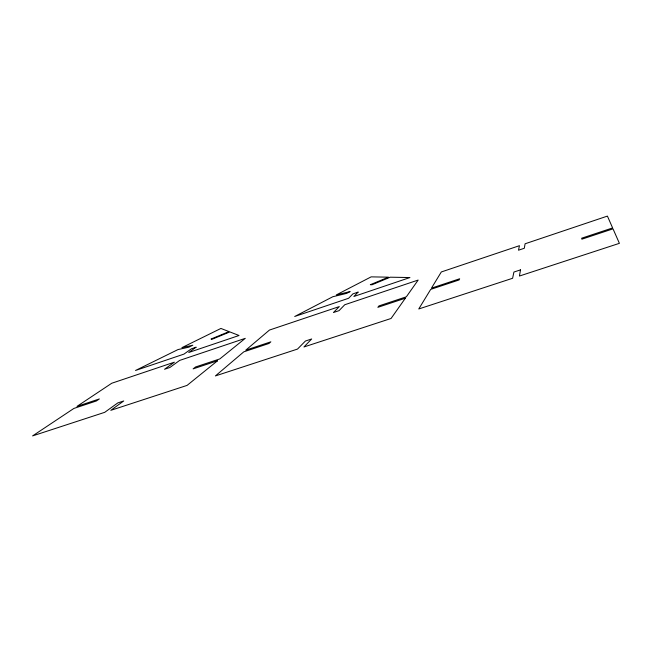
<?xml version="1.0" encoding="UTF-8"?>
<svg xmlns="http://www.w3.org/2000/svg" width="652" height="652" viewBox="0 0 652 652"><rect width="100%" height="100%" fill="white"/><g stroke="black" fill="none" stroke-linecap="round" stroke-linejoin="round"><path stroke-width="0.98" d="M520.508 269.879L519.432 276.04L619.4 243.335L613.019 228.844L581.861 239.186L581.665 238.208L612.619 227.923L607.411 216.097L525.088 243.783L524.306 248.265L518.503 250.205L519.448 245.682L441.314 271.965L431.453 288.143L459.684 278.763L459.089 279.961L430.695 289.39L418.755 308.975L512.611 278.274L513.915 272.047L520.508 269.879M405.365 298.2L391.061 318.478L303.946 346.97L311.672 338.975L305.413 341.037L297.508 349.073L215.404 375.927L243.799 351.835L269.031 343.457L270.849 341.827L245.763 350.165L269.447 330.067L339.309 306.579L333.449 312.528L339.048 310.654L344.761 304.745L418.168 280.058L406.351 296.799L378.991 305.894L377.826 307.345L405.365 298.2M358.078 292.129L353.889 296.489L409.921 277.548L390.23 277.198L372.015 284.769L370.336 284.696L388.453 277.173L371.143 276.864L336.31 294.916L350.148 291.558L346.652 293.384L332.813 296.733L294.704 316.489L348.608 298.274L352.903 293.881L358.078 292.129M217.548 360.76L187.075 385.397L110.816 410.336L123.725 400.964L117.792 402.92L104.727 412.325L32.6 435.903L73.888 408.437L96.374 400.972L99.357 398.942L76.985 406.375L111.753 383.246L174.369 362.186L164.524 369.276L169.903 367.475L179.634 360.417L245.266 338.347L219.822 358.918L195.543 366.986L193.122 368.869L217.548 360.76M196.04 347.231L188.746 352.487L239.04 335.495L229.863 331.925L211.77 339.382L211.036 339.024L229.039 331.607L220.922 328.445L181.916 347.638L192.813 345.218L188.884 347.157L178.012 349.562L135.518 370.475L184.003 354.093L191.378 348.804L196.04 347.231"/></g></svg>
